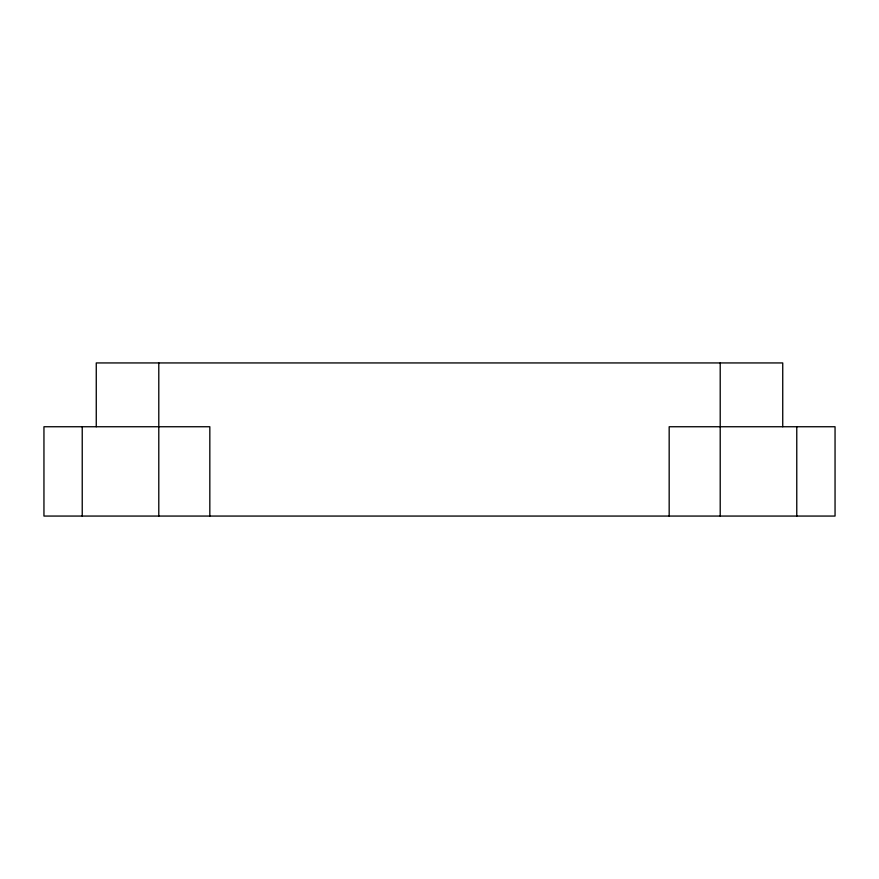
<?xml version="1.0" encoding="UTF-8"?>
<svg xmlns="http://www.w3.org/2000/svg" width="879" height="879" viewBox="0 0 879 879"><rect width="100%" height="100%" fill="white"/><g stroke="black" fill="none" stroke-linecap="round" stroke-linejoin="round"><path stroke-width="1.32" d="M796.77 426.744L796.77 516.061M782.739 426.744L782.739 362.939L96.261 362.939L96.261 426.744M720.209 362.939L720.209 516.061M669.172 516.061L669.172 426.744L835.05 426.744L835.05 516.061L43.95 516.061L43.95 426.744L209.828 426.744L209.828 516.061M158.791 362.939L158.791 516.061M82.23 426.744L82.23 516.061"/></g></svg>
